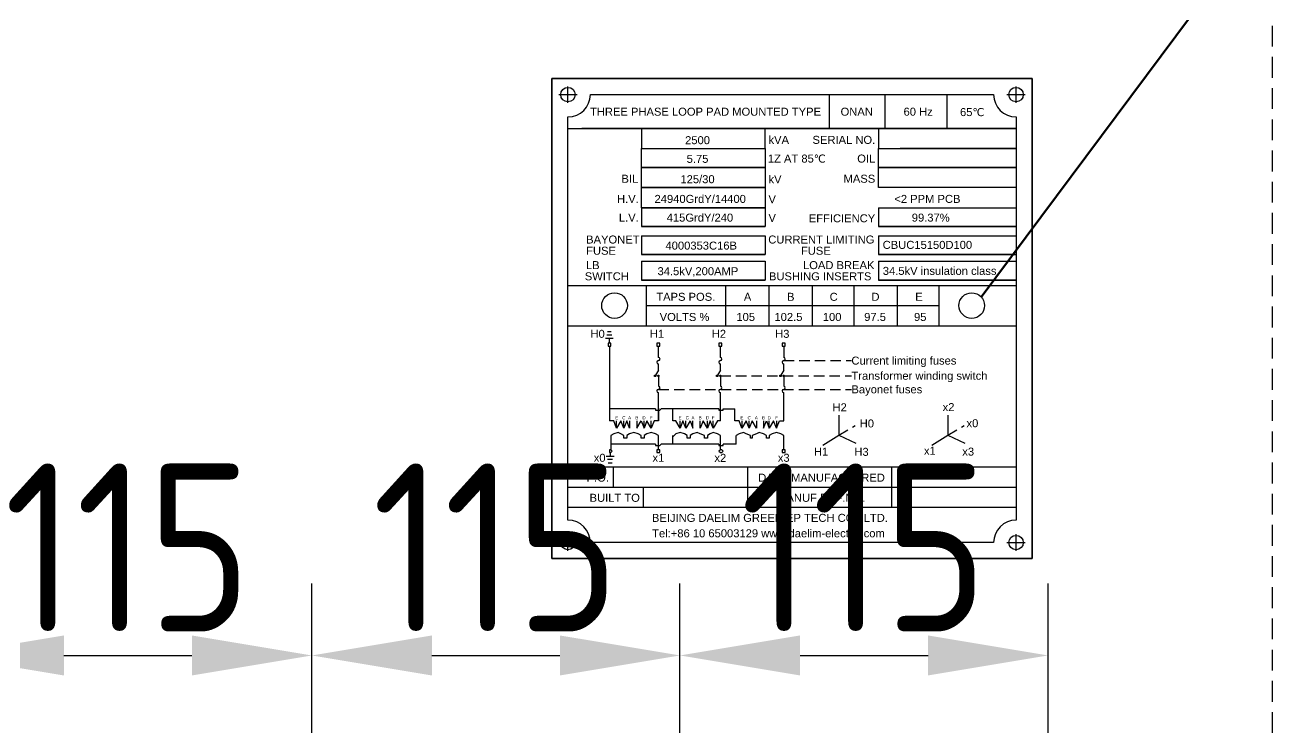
# Model space of a CAD drawing. Header units: millimetres. Extents: x 128333 to 138423, y -158939 to -152492.
# Drawn here: x 130735.6 to 131128.3, y -154238.3 to -154018.6 of the extents above; entities that cross this region are included whole.
import ezdxf
from ezdxf.enums import TextEntityAlignment as Align

# ---------------------------------------------------------------- set-up
doc = ezdxf.new("R2010")
doc.units = ezdxf.units.MM
doc.header["$LTSCALE"] = 13
doc.linetypes.add('CENTER', pattern=[50.8, 31.75, -6.35, 6.35, -6.35])
doc.linetypes.add('DASHED', pattern=[0.75, 0.5, -0.25])
for name, color, linetype in [('1', 4, 'Continuous'), ('2', 3, 'Continuous'), ('3中心线层', 1, 'CENTER'), ('4虚线层', 6, 'DASHED'), ('粗实线', 4, 'Continuous')]:
    doc.layers.add(name, color=color, linetype=linetype)
doc.layers.add('标注、文本', color=3, linetype='Continuous', lineweight=25)
doc.styles.add('Arial_txtstyle_2.50_0_0', font='arial.ttf')
doc.styles.add('Note Text (ANSI)', font='arial.ttf')
doc.styles.get("Standard").update_dxf_attribs({"font": 'gbenor.shx', "bigfont": 'gbcbig.shx'})
doc.dimstyles.new('郁文书', dxfattribs={"dimscale": 15, "dimtxt": 3.5, "dimasz": 2.5, "dimexe": 1.5, "dimexo": 0, "dimgap": 0.5, "dimtad": 1, "dimtoh": 1, "dimtxsty": 'Standard', "dimcen": 2.5, "dimclrd": 3, "dimclre": 3, "dimclrt": 2, "dimadec": 0, "dimazin": 0, "dimtfac": 1, "dimtmove": 0, "dimatfit": 2, "dimfxl": 1, "dimarcsym": 0})

# ---------------------------------------------------------------- blocks, each defined once
blk = doc.blocks.new('A$C26053823')
at = {"layer": '2'}
for p, q in [((21.32, 29.37), (20.45, 27.86)), ((40.67, 29.37), (39.8, 27.86)), ((60.47, 29.37), (59.6, 27.86)), ((21.32, 27.39), (21.32, 24.39)), ((40.67, 27.39), (40.67, 24.39)), ((60.47, 27.39), (60.47, 24.39))]:
    blk.add_line(p, q, dxfattribs=at)
at = {"layer": '2', "linetype": 'Continuous'}
for p, q in [((25.82, 13.52), (25.82, 17.32)), ((41.57, 17.32), (45.17, 17.32)), ((45.17, 13.52), (45.17, 17.32))]:
    blk.add_line(p, q, dxfattribs=at)
for points in [[(6.47, 37.37), (6.47, 37.82), (6.02, 37.82), (5.57, 37.82), (5.57, 37.37), (5.57, 36.92), (6.02, 36.92), (6.47, 36.92), (6.47, 37.37)], [(6.02, 36.92), (6.02, 13.52)], [(6.02, 36.92), (6.02, 13.52)], [(21.77, 37.37), (21.77, 37.82), (21.32, 37.82), (20.87, 37.82), (20.87, 37.37), (20.87, 36.92), (21.32, 36.92), (21.77, 36.92), (21.77, 37.37)], [(21.32, 33.37), (21.32, 36.92)], [(41.12, 37.37), (41.12, 37.82), (40.67, 37.82), (40.22, 37.82), (40.22, 37.37), (40.22, 36.92), (40.67, 36.92), (41.12, 36.92), (41.12, 37.37)], [(40.67, 33.37), (40.67, 36.92)], [(60.92, 37.37), (60.92, 37.82), (60.47, 37.82), (60.02, 37.82), (60.02, 37.37), (60.02, 36.92), (60.47, 36.92), (60.92, 36.92), (60.92, 37.37)], [(60.47, 36.92), (60.47, 33.37)], [(21.32, 29.37), (21.32, 31.37)], [(40.67, 29.37), (40.67, 31.37)], [(60.47, 29.37), (60.47, 31.37)], [(21.32, 13.52), (21.32, 22.39)], [(40.67, 13.52), (40.67, 22.39)], [(60.47, 13.52), (60.47, 22.39)], [(20.42, 17.32), (6.02, 17.32)], [(20.42, 17.32), (20.42, 16.87), (21.32, 16.87), (21.77, 16.87), (22.22, 17.32)], [(21.32, 13.52), (21.32, 17.57), (21.32, 13.52)], [(40.22, 17.32), (22.22, 17.32)], [(40.22, 17.32), (40.22, 16.87), (40.67, 16.87), (41.57, 16.87), (41.57, 17.32)], [(10.52, 11.27), (9.62, 13.52), (8.27, 11.27), (7.37, 13.52), (6.02, 13.52)], [(8.27, 11.27), (8.27, 13.52)], [(12.32, 13.52), (12.32, 11.27), (11.42, 13.52), (10.52, 11.27), (10.52, 13.52)], [(14.57, 13.52), (14.57, 11.27), (15.92, 13.52), (16.82, 11.27), (16.82, 13.52)], [(17.72, 13.52), (16.82, 11.27)], [(19.07, 11.27), (17.72, 13.52)], [(21.32, 13.52), (19.97, 13.52), (19.07, 11.27), (19.07, 13.52)], [(28.07, 11.27), (26.72, 13.52), (25.82, 13.52)], [(31.22, 13.52), (29.87, 11.27), (28.97, 13.52), (28.07, 11.27), (28.07, 13.52)], [(29.87, 11.27), (29.87, 13.52)], [(31.22, 13.52), (32.12, 11.27)], [(32.12, 11.27), (32.12, 13.52)], [(40.67, 13.52), (39.77, 13.52), (38.42, 11.27), (37.52, 13.52), (36.62, 11.27), (35.27, 13.52), (34.37, 11.27), (34.37, 13.52)], [(36.62, 11.27), (36.62, 13.52)], [(38.42, 11.27), (38.42, 13.52)], [(47.42, 13.52), (47.42, 11.27), (46.52, 13.52), (45.17, 13.52)], [(51.92, 13.52), (51.92, 11.27), (50.57, 13.52), (49.67, 11.27), (48.77, 13.52), (47.42, 11.27)], [(49.67, 11.27), (49.67, 13.52)], [(54.17, 13.52), (54.17, 11.27), (55.07, 13.52), (55.97, 11.27), (55.97, 13.52)], [(57.32, 13.52), (55.97, 11.27)], [(58.22, 13.52), (58.22, 11.27), (57.32, 13.52)], [(58.22, 11.27), (59.12, 13.52), (60.47, 13.52)], [(77.74, 15.35), (77.74, 9.05), (83.02, 6.56)], [(111.78, 15.35), (111.79, 9.05), (117.07, 6.56)], [(10.52, 9.02), (9.62, 9.47), (8.72, 9.92), (7.37, 9.47), (6.47, 9.02)], [(6.47, 9.02), (6.47, 4.52)], [(10.52, 8.12), (10.52, 9.02)], [(11.42, 8.12), (10.52, 8.12)], [(15.92, 9.02), (15.02, 9.47), (13.67, 9.92), (12.32, 9.47), (11.42, 9.02)], [(11.42, 9.02), (11.42, 8.12)], [(15.92, 8.12), (15.92, 9.02)], [(16.82, 8.12), (15.92, 8.12)], [(21.32, 9.02), (20.42, 9.47), (19.07, 9.92), (17.72, 9.47), (16.82, 9.02)], [(16.82, 9.02), (16.82, 8.12)], [(21.32, 4.52), (21.32, 9.02)], [(30.32, 9.02), (29.42, 9.47), (28.07, 9.92), (26.72, 9.47), (25.82, 8.57)], [(25.82, 6.32), (25.82, 9.02)], [(30.32, 8.12), (30.32, 9.02)], [(31.22, 8.12), (30.32, 8.12)], [(35.72, 9.02), (34.37, 9.47), (33.47, 9.92), (32.12, 9.47), (31.22, 9.02)], [(31.22, 9.02), (31.22, 8.12)], [(35.72, 8.12), (35.72, 9.02)], [(36.62, 8.12), (35.72, 8.12)], [(40.67, 9.02), (39.77, 9.47), (38.42, 9.92), (37.52, 9.47), (36.62, 9.02)], [(36.62, 9.02), (36.62, 8.12)], [(40.67, 4.52), (40.67, 9.02)], [(40.67, 9.02), (40.67, 9.02)], [(50.12, 9.02), (48.77, 9.47), (47.87, 9.92), (46.52, 9.47), (45.62, 9.02)], [(45.62, 6.32), (45.62, 9.02)], [(50.12, 8.12), (50.12, 9.02)], [(50.57, 8.12), (50.12, 8.12)], [(55.07, 9.02), (54.17, 9.47), (52.82, 9.92), (51.92, 9.47), (50.57, 9.02)], [(50.57, 9.02), (50.57, 8.12)], [(55.07, 8.12), (55.07, 9.02)], [(55.97, 8.12), (55.07, 8.12)], [(60.47, 9.02), (59.57, 9.47), (58.22, 9.92), (56.87, 9.47), (55.97, 9.02)], [(55.97, 9.02), (55.97, 8.12)], [(60.47, 4.52), (60.47, 9.02)], [(60.47, 9.02), (60.47, 9.02)], [(72.65, 5.99), (77.74, 9.05), (77.74, 9.05)], [(106.7, 5.99), (111.79, 9.05), (111.79, 9.05)], [(6.92, 4.07), (6.47, 4.52), (6.47, 4.52), (6.02, 4.52), (6.02, 4.07), (6.02, 3.62), (6.47, 3.62), (6.47, 3.62), (6.92, 4.07)], [(20.42, 6.32), (6.47, 6.32)], [(20.42, 6.32), (20.42, 5.87), (21.32, 5.87), (21.77, 5.87), (22.22, 6.32)], [(21.77, 4.07), (21.77, 4.52), (21.32, 4.52), (20.87, 4.52), (20.87, 4.07), (20.87, 3.62), (21.32, 3.62), (21.77, 3.62), (21.77, 4.07)], [(40.22, 6.32), (22.22, 6.32)], [(40.22, 6.32), (40.22, 5.87), (40.67, 5.87), (41.57, 5.87), (41.57, 6.32)], [(41.57, 4.07), (41.12, 4.52), (40.67, 4.52), (40.67, 4.52), (40.22, 4.07), (40.67, 3.62), (40.67, 3.62), (41.12, 3.62), (41.57, 4.07)], [(45.62, 6.32), (41.57, 6.32)], [(60.92, 4.07), (60.92, 4.52), (60.47, 4.52), (60.02, 4.52), (60.02, 4.07), (60.02, 3.62), (60.47, 3.62), (60.92, 3.62), (60.92, 4.07)]]:
    blk.add_lwpolyline(points, dxfattribs=at)
at = {"layer": '2'}
for centre in [(20.32, 27.64), (21.32, 27.64), (39.67, 27.64), (40.67, 27.64), (59.47, 27.64), (60.47, 27.64)]:
    blk.add_circle(centre, 0.25, dxfattribs=at)
for centre, start, end in [((21.32, 31.87), 90, 270), ((21.32, 32.87), 270, 90), ((40.67, 31.87), 90, 270), ((40.67, 32.87), 270, 90), ((60.47, 31.87), 90, 270), ((60.47, 32.87), 270, 90), ((21.32, 23.89), 270, 90), ((40.67, 23.89), 270, 90), ((60.47, 23.89), 270, 90), ((21.32, 22.89), 90, 270), ((40.67, 22.89), 90, 270), ((60.47, 22.89), 90, 270)]:
    blk.add_arc(centre, 0.5, start, end, dxfattribs=at)
at = {"layer": '4虚线层', "ltscale": 0.5}
for p, q in [((60.47, 32.37), (81.62, 32.37)), ((40.67, 27.64), (81.62, 27.64)), ((21.32, 23.39), (81.62, 23.39))]:
    blk.add_line(p, q, dxfattribs=at)
for points in [[(77.74, 9.05), (82.83, 12.11)], [(111.79, 9.05), (116.88, 12.11)]]:
    blk.add_lwpolyline(points, dxfattribs=at)
at = {"layer": '标注、文本'}
for p, q in [((7.23, 39.34), (4.82, 39.34)), ((6.74, 40.34), (5.18, 40.34)), ((6.6, 41.43), (5.43, 41.43)), ((6.02, 37.82), (6.02, 39.34)), ((7.45, 2.44), (5.04, 2.44)), ((6.96, 1.44), (5.41, 1.44)), ((6.83, 0.35), (5.65, 0.35)), ((6.25, 3.62), (6.25, 2.44))]:
    blk.add_line(p, q, dxfattribs=at)
at = {"layer": '2', "style": 'Note Text (ANSI)'}
for s, p in [('H0', (4.55, 39.51)), ('H1', (23.1, 39.51)), ('H2', (42.45, 39.51)), ('H3', (62.25, 39.51)), ('Current limiting fuses', (114.42, 31.14)), ('Transformer winding switch', (124.13, 26.41)), ('Bayonet fuses', (103.76, 22.16)), ('H3', (87.01, 2.63)), ('x3', (119.95, 2.7))]:
    blk.add_text(s, height=2.5, dxfattribs=at).set_placement(p, align=Align.RIGHT)
for s, height, p in [('H2', 2.5, (77.95, 17.82)), ('x2', 2.5, (111.96, 17.87)), ('E', 1, (8.27, 14.52)), ('C', 1, (10.52, 14.52)), ('A', 1, (12.32, 14.52)), ('B', 1, (14.57, 14.52)), ('D', 1, (16.82, 14.52)), ('F', 1, (19.07, 14.52)), ('E', 1, (28.07, 14.52)), ('C', 1, (30.32, 14.52)), ('A', 1, (32.12, 14.52)), ('B', 1, (34.37, 14.52)), ('D', 1, (36.62, 14.52)), ('F', 1, (38.42, 14.52)), ('E', 1, (47.42, 14.52)), ('C', 1, (49.67, 14.52)), ('A', 1, (51.92, 14.52)), ('B', 1, (54.17, 14.52)), ('D', 1, (55.97, 14.52)), ('F', 1, (58.22, 14.52)), ('H0', 2.5, (86.44, 12.75)), ('x0', 2.5, (119.42, 12.82)), ('H1', 2.5, (72.14, 3.96)), ('x1', 2.5, (106.11, 4.22)), ('x0', 2.5, (2.96, 2.02)), ('x1', 2.5, (21.32, 2.02)), ('x2', 2.5, (40.67, 2.02)), ('x3', 2.5, (60.47, 2.02))]:
    blk.add_text(s, height=height, dxfattribs=at).set_placement(p, align=Align.MIDDLE)
blk = doc.blocks.new('A$C4C0C5C0B')
at = {"layer": '2', "linetype": 'Continuous'}
for p, q in [((102, 122.25), (145, 122.25)), ((102, 115.95), (102, 122.25)), ((145, 115.95), (102, 115.95)), ((102, 109.65), (145, 109.65)), ((145, 103.8), (102, 103.8)), ((102, 103.8), (145, 103.8)), ((27.95, 100.9), (66.65, 100.9)), ((66.65, 100.9), (66.65, 95.05)), ((102, 100.9), (145, 100.9)), ((145, 100.9), (145, 95.05)), ((66.65, 95.05), (27.95, 95.05)), ((27.95, 95.05), (66.65, 95.05)), ((145, 95.05), (102, 95.05)), ((102, 95.05), (145, 95.05)), ((27.95, 92.9), (66.65, 92.9)), ((66.65, 92.9), (66.65, 87.05)), ((102, 92.9), (145, 92.9)), ((66.65, 87.05), (27.95, 87.05)), ((27.95, 87.05), (66.65, 87.05)), ((145, 87.05), (102, 87.05)), ((102, 87.05), (145, 87.05))]:
    blk.add_line(p, q, dxfattribs=at)
at = {"layer": '2'}
for p, q in [((102, 109.65), (102, 103.8)), ((27.95, 100.9), (27.95, 95.05)), ((102, 100.9), (102, 95.05)), ((27.95, 92.9), (27.95, 87.05)), ((102, 92.9), (102, 87.05))]:
    blk.add_line(p, q, dxfattribs=at)
at = {"layer": '2', "linetype": 'Continuous'}
for points in [[(86.65, 145), (86.65, 134.4)], [(104, 145), (104, 134.4)], [(123.35, 145), (123.35, 134.4)], [(5, 134.4), (145, 134.4), (9.3, 134.4)], [(27.95, 134.4), (27.95, 128.1), (66.65, 128.1), (66.65, 134.4)], [(102, 134.4), (102, 128.1), (145, 128.1)], [(66.65, 122.25), (27.95, 122.25), (27.95, 128.1), (66.65, 128.1), (66.65, 122.25)], [(145, 122.25), (102, 122.25), (102, 128.1), (145, 128.1)], [(108.75, 128.1), (145, 128.1)], [(145, 128.1), (108.75, 128.1)], [(27.95, 115.95), (27.95, 122.25), (66.65, 122.25), (66.65, 115.95), (27.95, 115.95)], [(27.95, 109.65), (27.95, 115.95), (66.65, 115.95), (66.65, 109.65), (27.95, 109.65), (27.95, 103.8)], [(27.95, 109.65), (66.65, 109.65), (66.65, 103.8), (27.95, 103.8)], [(27.95, 103.8), (66.65, 103.8)], [(5, 85.35), (145, 85.35)], [(29.55, 72.75), (29.55, 85.35)], [(54.3, 72.75), (54.3, 85.35)], [(67.8, 85.35), (67.8, 72.75)], [(81.3, 85.35), (81.3, 72.75)], [(94.35, 85.35), (94.35, 72.75)], [(107.85, 85.35), (107.85, 72.75)], [(120.9, 85.35), (120.9, 72.75)], [(29.55, 79.05), (120.9, 79.05)], [(5, 72.75), (145, 72.75)], [(5, 28.65), (145, 28.65)], [(19.2, 22.35), (19.2, 28.65)], [(61.05, 28.65), (61.05, 22.35)], [(106.05, 28.65), (106.05, 16.05)], [(5, 22.35), (145, 22.35)], [(28.65, 16.05), (28.65, 22.35)], [(61.05, 22.35), (61.05, 16.05)], [(5, 16.05), (145, 16.05)]]:
    blk.add_lwpolyline(points, dxfattribs=at)
at = {"layer": '2'}
for centre in [(19.55, 79.05), (131.15, 79.05)]:
    blk.add_circle(centre, 4, dxfattribs=at)
at = {"layer": '3中心线层'}
for p, q in [((5.01, 142.43), (5.01, 147.57)), ((145, 142.43), (145, 147.57)), ((2.11, 145), (7.89, 145)), ((2.45, 145), (7.55, 145)), ((142.1, 145), (147.87, 145)), ((142.44, 145), (147.54, 145)), ((2.1, 5), (7.87, 5)), ((2.44, 5), (7.54, 5)), ((5, 2.43), (5, 7.57)), ((142.1, 5), (147.87, 5)), ((142.44, 5), (147.54, 5)), ((145, 2.43), (145, 7.57))]:
    blk.add_line(p, q, dxfattribs=at)
at = {"layer": '粗实线'}
blk.add_lwpolyline([(0, 150), (150, 150), (150, 0), (0, 0)], close=True, dxfattribs=at)
for points in [[(12, 145), (138, 145)], [(5, 12), (5, 138)], [(145, 138), (145, 12)], [(138, 5), (12, 5)]]:
    blk.add_lwpolyline(points, dxfattribs=at)
for centre in [(5, 145), (145, 145), (5, 5), (145, 5)]:
    blk.add_circle(centre, 2.25, dxfattribs=at)
for centre, start, end in [((5, 145), 270, 0), ((145, 145), 180, 270), ((5, 5), 0, 90), ((145, 5), 90, 180)]:
    blk.add_arc(centre, 7, start, end, dxfattribs=at)
at = {"layer": '标注、文本'}
blk.add_blockref('A$C26053823', (11.94, 29.47), dxfattribs=at)
at = {"layer": '2', "style": 'Note Text (ANSI)'}
for s, p in [('THREE PHASE LOOP PAD MOUNTED TYPE', (47.97, 139.65)), ('ONAN', (95.22, 139.65)), ('60 Hz', (114.41, 139.65)), ('2500', (45.48, 130.75)), ('5.75', (45.48, 124.9)), ('125/30', (45.48, 118.6)), ('kV', (69.69, 118.6)), ('V', (68.81, 112.3)), ('V', (68.81, 106.45))]:
    blk.add_text(s, height=2.5, dxfattribs=at).set_placement(p, align=Align.MIDDLE)
for s, p in [('65℃', (127.49, 138.28)), ('BEIJING DAELIM GREEN EP TECH CO., LTD. ', (31.23, 11.46)), (' Tel:+86 10 65003129 www.daelim-electric.com', (30.33, 6.64))]:
    blk.add_text(s, height=2.5, dxfattribs=at).set_placement(p)
for s, p in [('kVA', (74.06, 129.6)), ('SERIAL NO.', (101, 129.6)), ('1Z AT 85℃', (85.51, 123.75)), ('OIL', (101, 123.75)), ('BIL', (26.95, 117.45)), ('MASS', (101, 117.45)), ('H.V.', (27.12, 111.15)), ('24940GrdY/14400', (60.59, 111.15)), ('<2 PPM PCB', (127.64, 111.15)), ('L.V.', (27.12, 105.3)), ('415GrdY/240', (56.62, 105.3)), ('EFFICIENCY', (101, 105.08)), ('BAYONET', (27.36, 98.45)), ('4000353C16B', (57.8, 96.55)), ('  CURRENT LIMITING', (100.75, 98.45)), ('FUSE', (19.99, 94.95)), ('FUSE', (87.1, 94.95)), ('LB', (14.88, 90.45)), ('34.5kV,200AMP', (58.22, 88.55)), ('LOAD BREAK', (100.75, 90.45)), ('SWITCH', (24.03, 86.95)), ('BUSHING INSERTS', (99.81, 86.95)), ('TAPS POS.', (51.03, 80.55)), ('A', (62.28, 80.55)), ('B', (75.78, 80.55)), ('C', (89.28, 80.55)), ('D', (102.33, 80.55)), ('E', (115.83, 80.55)), ('VOLTS %%%', (49.18, 74.25)), ('105', (63.45, 74.25)), ('102.5', (78.26, 74.25)), ('100', (90.45, 74.25)), ('97.5', (104.35, 74.25)), ('95', (117, 74.25))]:
    blk.add_text(s, height=2.5, dxfattribs=at).set_placement(p, align=Align.RIGHT)
at = {"layer": '2', "linetype": 'Continuous'}
for s, style, p in [('99.37%%%', 'Arial_txtstyle_2.50_0_0', (124.26, 105.3)), ('CBUC15150D100', 'Arial_txtstyle_2.50_0_0', (131.28, 96.78)), ('34.5kV insulation class', 'Arial_txtstyle_2.50_0_0', (138.89, 88.65)), ('P.O.', 'Note Text (ANSI)', (17.8, 24.03)), ('DATE MANUFACTURED', 'Arial_txtstyle_2.50_0_0', (104.01, 24.03)), ('BUILT TO', 'Arial_txtstyle_2.50_0_0', (27.47, 17.73)), ('MANUF.REF.NO.', 'Note Text (ANSI)', (97.91, 17.73))]:
    blk.add_text(s, height=2.5, dxfattribs=dict(at, style=style)).set_placement(p, align=Align.RIGHT)
blk = doc.blocks.new('*D148')
at = {"layer": '1', "color": 3, "lineweight": -2}
for p, q in [((130710.21, -154573.18), (130710.21, -154193.15)), ((130825.21, -154273.18), (130825.21, -154193.15)), ((130747.71, -154215.65), (130787.71, -154215.65))]:
    blk.add_line(p, q, dxfattribs=at)
at = {"layer": '1', "color": 3, "lineweight": 30}
for points in [[(130747.71, -154209.4), (130747.71, -154221.9), (130710.21, -154215.65)], [(130787.71, -154209.4), (130787.71, -154221.9), (130825.21, -154215.65)]]:
    blk.add_solid(points, dxfattribs=at)
at = {"layer": 'Defpoints', "color": 0, "lineweight": 30}
for p in [(130825.21, -154215.65), (130825.21, -154273.18), (130710.21, -154573.18)]:
    blk.add_point(p, dxfattribs=at)
at = {"layer": '1', "color": 2, "insert": (130767.71, -154181.9), "char_height": 52.5, "attachment_point": 5}
blk.add_mtext('115', dxfattribs=at)
blk = doc.blocks.new('*D149')
at = {"layer": '1', "color": 3, "lineweight": -2}
for p, q in [((130825.21, -154273.18), (130825.21, -154193.15)), ((130940.21, -154573.18), (130940.21, -154193.15)), ((130862.71, -154215.65), (130902.71, -154215.65))]:
    blk.add_line(p, q, dxfattribs=at)
at = {"layer": '1', "color": 3, "lineweight": 30}
for points in [[(130862.71, -154209.4), (130862.71, -154221.9), (130825.21, -154215.65)], [(130902.71, -154209.4), (130902.71, -154221.9), (130940.21, -154215.65)]]:
    blk.add_solid(points, dxfattribs=at)
at = {"layer": 'Defpoints', "color": 0, "lineweight": 30}
for p in [(130940.21, -154215.65), (130825.21, -154273.18), (130940.21, -154573.18)]:
    blk.add_point(p, dxfattribs=at)
at = {"layer": '1', "color": 2, "insert": (130882.71, -154181.9), "char_height": 52.5, "attachment_point": 5}
blk.add_mtext('115', dxfattribs=at)
blk = doc.blocks.new('*D150')
at = {"layer": '1', "color": 3, "lineweight": -2}
for p, q in [((130940.21, -154275.25), (130940.21, -154193.15)), ((131055.21, -154277.41), (131055.21, -154193.15)), ((130977.71, -154215.65), (131017.71, -154215.65))]:
    blk.add_line(p, q, dxfattribs=at)
at = {"layer": '1', "color": 3, "lineweight": 30}
for points in [[(130977.71, -154209.4), (130977.71, -154221.9), (130940.21, -154215.65)], [(131017.71, -154209.4), (131017.71, -154221.9), (131055.21, -154215.65)]]:
    blk.add_solid(points, dxfattribs=at)
at = {"layer": 'Defpoints', "color": 0, "lineweight": 30}
for p in [(131055.21, -154215.65), (130940.21, -154275.25), (131055.21, -154277.41)]:
    blk.add_point(p, dxfattribs=at)
at = {"layer": '1', "color": 2, "insert": (130997.71, -154181.9), "char_height": 52.5, "attachment_point": 5}
blk.add_mtext('115', dxfattribs=at)

msp = doc.modelspace()

# ---------------------------------------------------------------- linework, layer by layer
at = {"layer": '1'}
msp.add_lwpolyline([(131050.213, -154035.356), (130900.213, -154035.356), (130900.213, -154185.356), (131050.213, -154185.356)], close=True, dxfattribs=at)
msp.add_lwpolyline([(131050.213, -154035.356), (130900.213, -154035.356), (130900.213, -154185.356), (131050.213, -154185.356)], close=True, dxfattribs=at)
at = {"layer": '4虚线层'}
msp.add_line((131125.213, -153765.356), (131125.213, -155403.356), dxfattribs=at)
at = {"layer": '粗实线', "lineweight": 50}
msp.add_line((131535.811, -153430.585), (131034.354, -154103.651), dxfattribs=at)

# ---------------------------------------------------------------- block references
at = {"layer": '标注、文本'}
msp.add_blockref('A$C4C0C5C0B', (130900.213, -154185.356), dxfattribs=at)

# ---------------------------------------------------------------- dimensions: what is measured, and where the dimension line sits
at = {"layer": '1'}
for base, p1, p2, picture, middle in [((130825.213, -154215.647), (130710.213, -154573.181), (130825.213, -154273.181), '*D148', (130767.713, -154181.897)), ((130940.213, -154215.647), (130825.213, -154273.181), (130940.213, -154573.181), '*D149', (130882.713, -154181.897)), ((131055.213, -154215.647), (130940.213, -154275.254), (131055.213, -154277.407), '*D150', (130997.713, -154181.897))]:
    dim = msp.add_linear_dim(base=base, p1=p1, p2=p2, dimstyle='郁文书', override={"dimdec": 0, "dimarcsym": 1}, dxfattribs=at)
    dim.commit()
    dim.dimension.update_dxf_attribs({"geometry": picture, "text_midpoint": middle})

doc.saveas('drawing.dxf')
